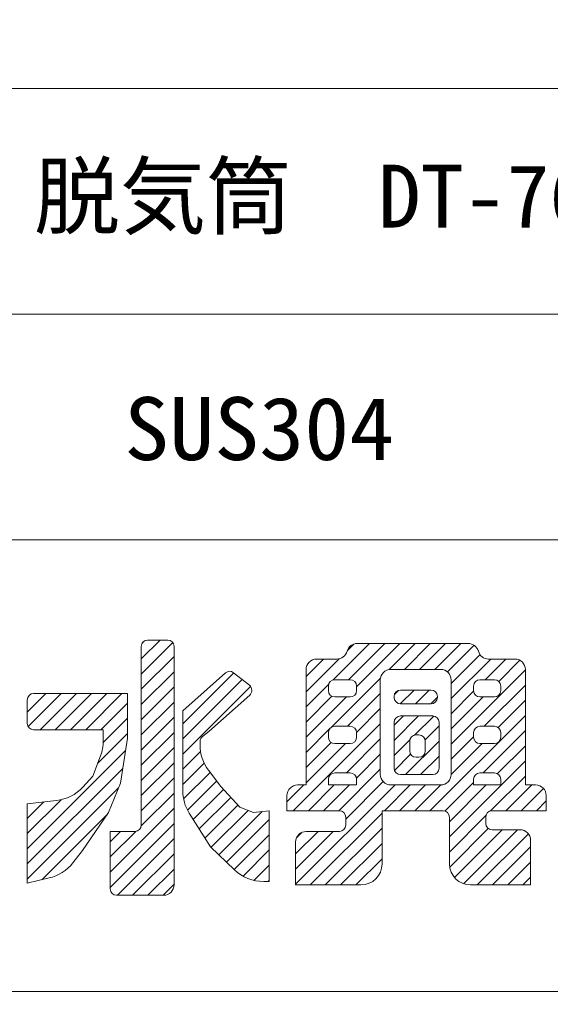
# Model space of a CAD drawing. Units: millimetres, scale not verified. Extents: x -190 to 190, y -305 to 303.
# Drawn here: x -86.4 to -15.9, y -304.8 to -175.7 of the extents above; entities that cross this region are included whole.
import ezdxf
from ezdxf.enums import TextEntityAlignment as Align

# ---------------------------------------------------------------- set-up
doc = ezdxf.new("R2010")
doc.units = ezdxf.units.MM
doc.header["$LTSCALE"] = 0.5
for name, color, linetype, lineweight in [('0-1_図面枠', 5, 'Continuous', 18), ('0-2_形状', 7, 'Continuous', 18), ('0-4_GREEN', 7, 'Continuous', 18)]:
    doc.layers.add(name, color=color, linetype=linetype, lineweight=lineweight)
doc.styles.add('ＭＳ ゴシック', font='')
doc.styles.get('ＭＳ ゴシック').set_extended_font_data('MS Gothic')

msp = doc.modelspace()

# ---------------------------------------------------------------- linework, layer by layer
at = {"layer": '0-1_図面枠'}
msp.add_lwpolyline([(-190.0138, -304.8364), (189.9862, -304.8364), (189.9862, 249.1636), (-190.0138, 249.1636)], close=True, dxfattribs=at)
at = {"layer": '0-2_形状'}
for p, q in [((-190.0138, -184.8364), (189.9862, -184.8364)), ((-190.0138, -214.8364), (189.9862, -214.8364)), ((-190.0138, -244.8364), (189.9862, -244.8364))]:
    msp.add_line(p, q, dxfattribs=at)
at = {"layer": '0-4_GREEN'}
for p, q in [((-70.1915, -260.6473), (-67.6726, -258.1284)), ((-70.0088, -258.448), (-69.8719, -258.3111)), ((-66.6784, -258.1284), (-69.3473, -258.1284)), ((-70.1915, -262.6639), (-65.999, -258.4714)), ((-70.1915, -258.9725), (-70.1915, -282.721)), ((-65.8342, -283.9695), (-65.8342, -258.9725)), ((-44.7511, -263.4391), (-39.9034, -258.5914)), ((-42.8499, -259.5212), (-42.0034, -258.6747)), ((-42.6992, -263.4038), (-37.8869, -258.5914)), ((-41.6297, -264.3508), (-35.8703, -258.5914)), ((-26.8089, -258.5914), (-41.5263, -258.5914)), ((-37.3128, -262.0505), (-33.8537, -258.5914)), ((-35.2745, -262.0288), (-31.8371, -258.5914)), ((-33.258, -262.0288), (-29.8205, -258.5914)), ((-31.2414, -262.0288), (-27.804, -258.5914)), ((-29.5631, -262.3671), (-26.0256, -258.8296)), ((-70.1915, -264.6805), (-65.8342, -260.3232)), ((-48.335, -265.0063), (-43.9534, -260.6248)), ((-48.335, -262.9898), (-45.9991, -260.6538)), ((-44.238, -260.6538), (-46.928, -260.6538)), ((-29.0713, -263.8918), (-25.2429, -260.0635)), ((-29.0713, -265.9084), (-23.8167, -260.6538)), ((-24.55, -263.4038), (-21.8001, -260.6538)), ((-20.617, -260.6538), (-24.0972, -260.6538)), ((-22.7552, -263.6255), (-19.9511, -260.8214)), ((-48.335, -262.0608), (-48.335, -277.3825)), ((-37.0669, -262.0288), (-30.4782, -262.0288)), ((-29.0713, -271.9582), (-19.2101, -262.097)), ((-19.2101, -277.3825), (-19.2101, -262.0608)), ((-70.1915, -266.6971), (-65.8342, -262.3398)), ((-64.6876, -269.2595), (-57.9158, -262.4877)), ((-64.6876, -267.524), (-59.0276, -262.4966)), ((-64.6876, -271.276), (-56.7951, -263.3836)), ((-57.9399, -262.4684), (-55.838, -264.1486)), ((-45.0449, -269.7826), (-38.4521, -263.1898)), ((-42.4739, -263.4038), (-44.5095, -263.4038)), ((-38.4738, -275.9756), (-38.4738, -263.4357)), ((-29.0713, -263.4357), (-29.0713, -275.9756)), ((-23.3255, -263.4038), (-25.2458, -263.4038)), ((-70.1915, -268.7136), (-65.8342, -264.3564)), ((-64.6876, -273.2926), (-55.6927, -264.2977)), ((-48.335, -267.0229), (-45.3184, -264.0063)), ((-45.3537, -264.2479), (-45.3537, -264.8512)), ((-41.6297, -264.8512), (-41.6297, -264.2479)), ((-26.09, -264.2479), (-26.09, -264.8512)), ((-24.6876, -269.5911), (-19.2101, -264.1135)), ((-22.4813, -264.8512), (-22.4813, -264.2479)), ((-85.3273, -267.7168), (-82.8428, -265.2323)), ((-85.2151, -269.6211), (-80.8263, -265.2323)), ((-83.6221, -270.0447), (-78.8097, -265.2323)), ((-81.6055, -270.0447), (-76.7931, -265.2323)), ((-79.5889, -270.0447), (-74.7765, -265.2323)), ((-77.5723, -270.0447), (-72.7599, -265.2323)), ((-48.335, -269.0395), (-44.8968, -265.6013)), ((-48.335, -271.0561), (-42.9743, -265.6954)), ((-44.5095, -265.6954), (-42.4739, -265.6954)), ((-42.8368, -269.5911), (-38.4738, -265.228)), ((-36.6391, -265.6229), (-36.6391, -265.7678)), ((-36.6009, -265.3718), (-36.0461, -264.8169)), ((-35.8241, -266.6115), (-33.9913, -264.7787)), ((-31.75, -264.7787), (-35.795, -264.7787)), ((-33.808, -266.612), (-31.9747, -264.7787)), ((-31.7914, -266.612), (-30.9059, -265.7265)), ((-30.9059, -265.7678), (-30.9059, -265.6229)), ((-29.0713, -267.925), (-26.0854, -264.9391)), ((-29.0713, -269.9416), (-24.825, -265.6954)), ((-25.2458, -265.6954), (-23.3255, -265.6954)), ((-85.3273, -266.0765), (-85.3273, -269.2006)), ((-75.5557, -270.0447), (-72.0261, -266.5151)), ((-70.1915, -270.7302), (-65.8342, -266.373)), ((-41.6304, -270.4012), (-38.4738, -267.2446)), ((-35.795, -266.612), (-31.75, -266.612)), ((-22.831, -269.7511), (-19.2101, -266.1301)), ((-75.2404, -271.7459), (-72.0261, -268.5317)), ((-70.1915, -272.7468), (-65.8342, -268.3895)), ((-64.6876, -278.1461), (-64.6876, -267.524)), ((-36.6391, -271.4597), (-33.3955, -268.2161)), ((-36.6391, -269.4431), (-35.4121, -268.2161)), ((-31.5207, -268.2161), (-35.795, -268.2161)), ((-33.9215, -270.7587), (-31.3893, -268.2264)), ((-31.8833, -280.8199), (-19.2101, -268.1467)), ((-50.0325, -280.8199), (-38.4738, -269.2612)), ((-48.335, -273.0727), (-45.1622, -269.8999)), ((-42.4739, -269.5911), (-44.5095, -269.5911)), ((-36.6391, -269.0603), (-36.6391, -275.1634)), ((-32.5337, -271.3874), (-30.6766, -269.5303)), ((-30.6766, -275.1634), (-30.6766, -269.0603)), ((-23.3255, -269.5911), (-25.2458, -269.5911)), ((-84.4831, -270.0447), (-75.2368, -270.0447)), ((-75.9537, -274.4758), (-72.0261, -270.5483)), ((-75.2368, -271.5443), (-75.2368, -270.0447)), ((-70.1915, -274.7634), (-65.8342, -270.4061)), ((-45.3537, -270.4352), (-45.3537, -271.0385)), ((-41.6297, -271.0385), (-41.6297, -270.4352)), ((-33.3554, -270.7369), (-33.731, -270.7369)), ((-29.0713, -273.9747), (-26.09, -270.9934)), ((-26.09, -270.4352), (-26.09, -271.0385)), ((-24.8252, -275.7784), (-19.2101, -270.1633)), ((-22.4813, -271.0385), (-22.4813, -270.4352)), ((-70.1915, -276.78), (-65.8342, -272.4227)), ((-62.3943, -271.5964), (-62.3943, -272.0634)), ((-48.335, -275.0892), (-44.9831, -271.7373)), ((-48.335, -277.1058), (-43.1118, -271.8827)), ((-44.5095, -271.8827), (-42.4739, -271.8827)), ((-42.9744, -275.7784), (-38.4738, -271.2778)), ((-36.6391, -273.4763), (-34.5534, -271.3906)), ((-35.1373, -276.0076), (-30.6766, -271.5469)), ((-34.5752, -271.581), (-34.5752, -272.8718)), ((-32.5112, -272.8718), (-32.5112, -271.581)), ((-29.0713, -275.9914), (-24.9626, -271.8827)), ((-25.2458, -271.8827), (-23.3255, -271.8827)), ((-22.9151, -275.8849), (-19.2101, -272.1799)), ((-85.3273, -285.866), (-72.2762, -272.815)), ((-64.6876, -275.3092), (-62.3246, -272.9462)), ((-41.6445, -276.4651), (-38.4738, -273.2944)), ((-36.5909, -275.4447), (-34.4539, -273.3077)), ((-33.731, -273.716), (-33.3554, -273.716)), ((-33.1207, -276.0076), (-30.6766, -273.5635)), ((-70.1915, -278.7965), (-65.8342, -274.4393)), ((-64.6876, -277.3258), (-61.8467, -274.4849)), ((-29.3006, -284.287), (-19.2101, -274.1964)), ((-85.3273, -287.8826), (-72.6432, -275.1985)), ((-64.5811, -279.2358), (-61.0615, -275.7162)), ((-42.4739, -275.7784), (-44.5095, -275.7784)), ((-43.9828, -280.8199), (-38.4738, -275.3109)), ((-35.795, -276.0076), (-31.5207, -276.0076)), ((-23.3255, -275.7784), (-25.2458, -275.7784)), ((-23.8412, -280.8441), (-19.2101, -276.213)), ((-70.1915, -280.8131), (-65.8342, -276.4559)), ((-64.0591, -280.7305), (-60.1968, -276.8682)), ((-50.8576, -279.6284), (-48.6117, -277.3825)), ((-49.7109, -290.5813), (-36.5122, -277.3825)), ((-48.335, -277.3825), (-49.4507, -277.3825)), ((-48.0159, -280.8199), (-44.5785, -277.3825)), ((-45.9994, -280.8199), (-42.562, -277.3825)), ((-45.3537, -276.6226), (-45.3537, -277.3825)), ((-41.6297, -277.3825), (-45.3537, -277.3825)), ((-43.0604, -281.9141), (-38.0888, -276.9426)), ((-41.6297, -277.3825), (-41.6297, -276.6226)), ((-37.933, -280.8199), (-34.4956, -277.3825)), ((-30.4782, -277.3825), (-37.0669, -277.3825)), ((-35.9165, -280.8199), (-32.4791, -277.3825)), ((-33.8999, -280.8199), (-30.4624, -277.3825)), ((-29.9023, -280.8555), (-26.09, -277.0432)), ((-29.3006, -282.2704), (-24.4127, -277.3825)), ((-26.09, -276.6226), (-26.09, -277.3825)), ((-22.4813, -277.3825), (-26.09, -277.3825)), ((-22.4813, -277.3825), (-22.4813, -276.6226)), ((-21.8004, -280.8199), (-18.363, -277.3825)), ((-17.865, -277.3825), (-19.2101, -277.3825)), ((-85.3273, -289.8992), (-73.2004, -277.7723)), ((-70.1996, -282.8378), (-65.8342, -278.4724)), ((-63.2968, -281.9847), (-59.2963, -277.9842)), ((-50.8576, -278.7895), (-50.8576, -280.8199)), ((-19.7838, -280.8199), (-16.8159, -277.852)), ((-16.4581, -280.8199), (-16.4581, -278.7895)), ((-85.3273, -283.8494), (-80.8221, -279.3443)), ((-85.3273, -281.8328), (-83.141, -279.6465)), ((-62.5208, -283.2254), (-58.3315, -279.036)), ((-61.7449, -284.466), (-57.3666, -280.0877)), ((-17.7672, -280.8199), (-16.4581, -279.5108)), ((-83.3908, -289.9793), (-74.7481, -281.3366)), ((-74.3194, -288.9742), (-65.8342, -280.489)), ((-60.9525, -285.6902), (-56.0282, -280.7659)), ((-59.9193, -286.6735), (-54.1659, -280.9202)), ((-50.8576, -280.8199), (-43.9045, -280.8199)), ((-47.7869, -290.6738), (-38.2445, -281.1314)), ((-38.2445, -287.86), (-38.2445, -280.8199)), ((-38.2445, -280.8199), (-30.1447, -280.8199)), ((-29.3006, -286.3035), (-24.4605, -281.4634)), ((-23.6405, -280.8199), (-16.4581, -280.8199)), ((-74.3194, -290.9908), (-65.8342, -282.5056)), ((-58.886, -287.6569), (-53.2211, -281.9919)), ((-43.0604, -281.6641), (-43.0604, -282.7257)), ((-29.3006, -281.6641), (-29.3006, -287.86)), ((-24.4847, -282.4966), (-24.4847, -281.6641)), ((-74.3194, -286.9576), (-70.9188, -283.5571)), ((-74.3194, -284.9411), (-72.9436, -283.5652)), ((-65.8342, -290.6372), (-65.8342, -283.5652)), ((-57.8528, -288.6402), (-53.2211, -284.0085)), ((-49.7109, -288.5647), (-44.7161, -283.5699)), ((-49.7109, -286.5481), (-46.7327, -283.5699)), ((-49.5935, -284.4141), (-48.8667, -283.6873)), ((-43.9045, -283.5699), (-48.304, -283.5699)), ((-45.7704, -290.6738), (-38.2445, -283.1479)), ((-29.2679, -288.2875), (-24.15, -283.1696)), ((-28.6378, -289.674), (-22.3046, -283.3407)), ((-27.4508, -290.5035), (-20.288, -283.3407)), ((-25.6046, -290.6738), (-18.8168, -283.886)), ((-19.929, -283.3407), (-23.6405, -283.3407)), ((-73.3562, -292.0441), (-65.8342, -284.5222)), ((-49.7109, -284.9768), (-49.7109, -290.6738)), ((-43.7538, -290.6738), (-38.2445, -285.1645)), ((-71.3396, -292.0441), (-65.8342, -286.5388)), ((-56.6939, -289.4979), (-53.2211, -286.0251)), ((-23.588, -290.6738), (-18.5221, -285.6079)), ((-41.7372, -290.6738), (-38.2445, -287.1811)), ((-21.5714, -290.6738), (-18.5221, -287.6245)), ((-69.323, -292.0441), (-65.8342, -288.5553)), ((-55.2408, -290.0614), (-53.2211, -288.0417)), ((-85.3273, -290.44), (-82.42, -289.7483)), ((-67.3064, -292.0441), (-65.8342, -290.5719)), ((-53.3737, -290.2108), (-53.2211, -290.0582)), ((-19.5548, -290.6738), (-18.5221, -289.6411)), ((-49.7109, -290.6738), (-41.0583, -290.6738)), ((-73.4753, -292.0441), (-67.2412, -292.0441))]:
    msp.add_line(p, q, dxfattribs=at)
for points in [[(-72.0261, -270.0447), (-72.0261, -265.2323), (-84.4831, -265.2323)], [(-55.8045, -265.4391), (-61.2476, -270.2739), (-62.0772, -270.9371)], [(-79.2987, -287.7519), (-77.9887, -286.0859), (-74.5488, -281.0444), (-72.9435, -277.1487), (-72.0261, -271.1905), (-72.0261, -270.0447)], [(-77.9486, -277.6782), (-76.6127, -276.232), (-75.5956, -273.5216)], [(-61.2675, -275.4416), (-59.6423, -277.607), (-57.1197, -280.3569), (-55.2851, -281.0444), (-53.2211, -280.8153), (-53.2211, -290.2108), (-53.9525, -290.2108)], [(-85.3273, -290.44), (-85.3273, -279.8986), (-81.4379, -279.4502)], [(-57.8322, -288.6598), (-61.0183, -285.6276), (-63.8312, -281.1304)], [(-71.0357, -283.5652), (-74.3194, -283.5652), (-74.3194, -291.2)], [(-26.4867, -290.6738), (-18.5221, -290.6738), (-18.5221, -284.7476)]]:
    msp.add_lwpolyline(points, dxfattribs=at)
for centre, radius, start, end in [((-69.3473, -258.9725), 0.8441, 90, 180), ((-66.6784, -258.9725), 0.8441, 0, 90), ((-41.5263, -259.9983), 1.4069, 90, 164.51187), ((-26.8089, -259.9983), 1.4069, 15.48813, 90), ((-46.928, -262.0608), 1.4069, 90, 180), ((-44.238, -259.2469), 1.4069, 270, 344.51187), ((-24.0972, -259.2469), 1.4069, 195.48813, 270), ((-20.617, -262.0608), 1.4069, 0, 90), ((-37.0669, -263.4357), 1.4069, 90, 180), ((-30.4782, -263.4357), 1.4069, 0, 90), ((-58.467, -263.1277), 0.8441, 51.36087, 131.61248), ((-44.5095, -264.2479), 0.8441, 90, 180), ((-42.4739, -264.2479), 0.8441, 0, 90), ((-25.2458, -264.2479), 0.8441, 90, 180), ((-23.3255, -264.2479), 0.8441, 0, 90), ((-56.3651, -264.808), 0.8441, 311.61249, 51.36087), ((-84.4831, -266.0765), 0.8441, 90, 180), ((-44.5095, -264.8512), 0.8441, 180, 270), ((-42.4739, -264.8512), 0.8441, 270, 0), ((-35.795, -265.6229), 0.8441, 90, 180), ((-35.795, -265.7678), 0.8441, 180, 270), ((-31.75, -265.6229), 0.8441, 0, 90), ((-31.75, -265.7678), 0.8441, 270, 0), ((-25.2458, -264.8512), 0.8441, 180, 270), ((-23.3255, -264.8512), 0.8441, 270, 0), ((-35.795, -269.0603), 0.8441, 90, 180), ((-31.5207, -269.0603), 0.8441, 0, 90), ((-84.4831, -269.2006), 0.8441, 180, 270), ((-44.5095, -270.4352), 0.8441, 90, 180), ((-42.4739, -270.4352), 0.8441, 0, 90), ((-25.2458, -270.4352), 0.8441, 90, 180), ((-23.3255, -270.4352), 0.8441, 0, 90), ((-61.5501, -271.5964), 0.8442, 128.63913, 180), ((-44.5095, -271.0385), 0.8441, 180, 270), ((-42.4739, -271.0385), 0.8441, 270, 0), ((-33.731, -271.581), 0.8441, 90, 180), ((-33.3554, -271.581), 0.8441, 0, 90), ((-25.2458, -271.0385), 0.8441, 180, 270), ((-23.3255, -271.0385), 0.8441, 270, 0), ((-80.8645, -271.5443), 5.6277, 339.43001, 360), ((-56.7666, -272.0634), 5.6277, 180, 216.89025), ((-33.731, -272.8718), 0.8441, 180, 270), ((-33.3554, -272.8718), 0.8441, 270, 0), ((-44.5095, -276.6226), 0.8441, 90, 180), ((-42.4739, -276.6226), 0.8441, 0, 90), ((-37.0669, -275.9756), 1.4069, 180, 270), ((-35.795, -275.1634), 0.8441, 180, 270), ((-31.5207, -275.1634), 0.8441, 270, 0), ((-30.4782, -275.9756), 1.4069, 270, 0), ((-25.2458, -276.6226), 0.8441, 90, 180), ((-23.3255, -276.6226), 0.8441, 0, 90), ((-82.0825, -273.8595), 5.6277, 276.57711, 317.26948), ((-49.4507, -278.7895), 1.4069, 90, 180), ((-17.865, -278.7895), 1.4069, 0, 90), ((-59.0599, -278.1461), 5.6277, 180, 212.02446), ((-43.9045, -281.6641), 0.8441, 0, 90), ((-30.1447, -281.6641), 0.8441, 0, 90), ((-23.6405, -281.6641), 0.8441, 90, 180), ((-71.0357, -282.721), 0.8441, 270, 360), ((-43.9045, -282.7257), 0.8441, 270, 0), ((-23.6405, -282.4966), 0.8441, 180, 270), ((-48.304, -284.9768), 1.4069, 90, 180), ((-19.929, -284.7476), 1.4069, 0, 90), ((-83.7226, -284.2734), 5.6277, 283.38294, 321.82217), ((-41.0583, -287.86), 2.8138, 270, 0), ((-26.4867, -287.86), 2.8138, 180, 270), ((-53.9525, -284.5831), 5.6277, 226.41835, 270), ((-73.4753, -291.2), 0.8441, 180, 270), ((-67.2412, -290.6372), 1.4069, 270, 360)]:
    msp.add_arc(centre, radius, start, end, dxfattribs=at)

# ---------------------------------------------------------------- texts
at = {"layer": '0-4_GREEN', "style": 'ＭＳ ゴシック'}
msp.add_text('脱気筒\u3000DT-760W', height=8.363, dxfattribs=at).set_placement((-84.4243, -205.8387), align=Align.BOTTOM_LEFT)
at = {"layer": '0-4_GREEN', "style": 'ＭＳ ゴシック', "width": 1.05}
msp.add_text('SUS304', height=8.363, dxfattribs=at).set_placement((-72.466, -236.726), align=Align.BOTTOM_LEFT)

doc.saveas('drawing.dxf')
